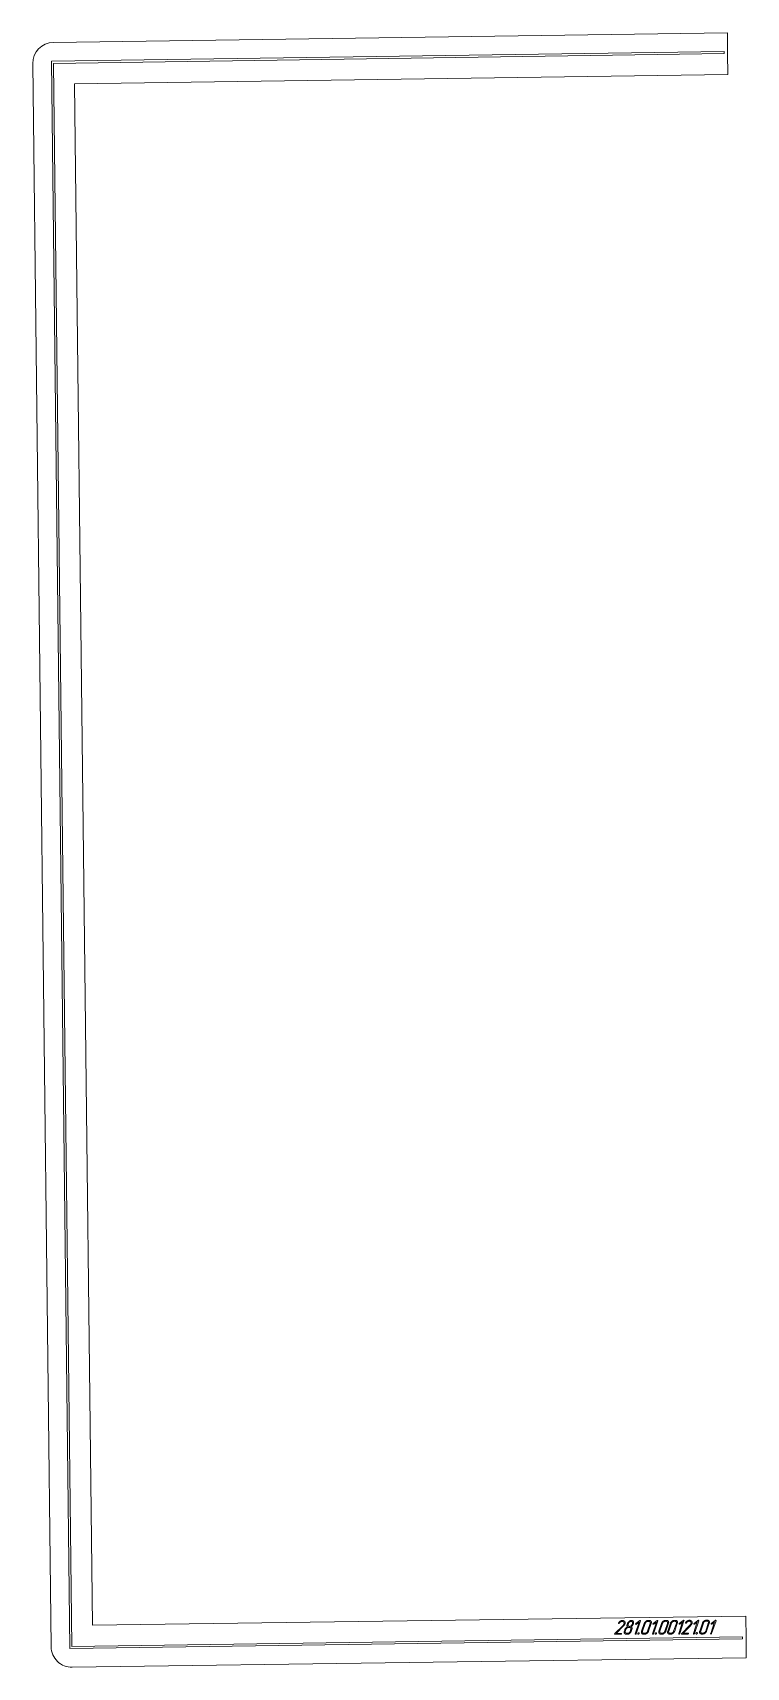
# Model space of a CAD drawing. Header units: millimetres. Extents: x -27 to 1000, y 4 to 2356.
import ezdxf

# ---------------------------------------------------------------- set-up
doc = ezdxf.new("R2010")
doc.units = ezdxf.units.MM
doc.linetypes.add('K5LT_BASIC', pattern=[0])
doc.layers.add('Engraving', color=7, linetype='Continuous')

msp = doc.modelspace()

# ---------------------------------------------------------------- linework, layer by layer
at = {"color": 143, "linetype": 'K5LT_BASIC', "lineweight": 15, "true_color": 0x33acca}
for p, q in [((2.5, 2342.3), (972.5, 2356.4)), ((972.5, 2356.4), (972.9, 2326.4)), ((-0.5, 34), (-27, 2311.9)), ((972.9, 2326.4), (973.2, 2296.4)), ((973.2, 2296.4), (33.3, 2282.7)), ((33.3, 2282.7), (59.2, 64.8)), ((59.2, 64.8), (999.1, 78.1)), ((999.1, 78.1), (999.5, 45.1)), ((999.5, 45.1), (999.8, 18.1)), ((999.8, 18.1), (29.9, 4.3))]:
    msp.add_line(p, q, dxfattribs=at)
for centre, start, end in [((3, 2312.3), 90.8349, 180.668), ((29.5, 34.3), 180.668, 270.8147)]:
    msp.add_arc(centre, 30, start, end, dxfattribs=at)
at = {"layer": 'Engraving', "color": 143, "linetype": 'K5LT_BASIC', "lineweight": 15, "true_color": 0x33acca}
for p, q in [((967.8, 2329.3), (-0.1, 2315.2)), ((967.8, 2329.3), (967.9, 2326.3)), ((-0.1, 2315.2), (26.6, 31.3)), ((3, 2312.3), (967.9, 2326.3)), ((29.5, 34.3), (3, 2312.3)), ((833.6, 71.7), (832.7, 71.5)), ((834.1, 71.8), (833.6, 71.7)), ((834.5, 71.8), (834.1, 71.8)), ((846.6, 71.6), (841, 67.3)), ((841.5, 52.6), (847.7, 71.1)), ((860.1, 71.8), (858.7, 71.8)), ((871.5, 71.7), (865.8, 67.4)), ((866.3, 52.7), (872.6, 71.2)), ((885, 71.9), (883.5, 71.9)), ((897.7, 71.9), (896.2, 71.9)), ((909.1, 71.8), (903.4, 67.5)), ((903.9, 52.8), (910.1, 71.3)), ((930.2, 71.8), (924.6, 67.6)), ((925.1, 52.8), (931.3, 71.3)), ((943.2, 70.7), (941.8, 70.7)), ((943.7, 72.1), (942.3, 72.1)), ((955.1, 71.9), (949.4, 67.6)), ((949.9, 52.9), (956.2, 71.4)), ((994.4, 48.1), (29.5, 34.3)), ((822.4, 64.7), (810.6, 52.9)), ((810.8, 51.8), (819.3, 51.8)), ((812.7, 53.2), (823.3, 63.9)), ((819.8, 53.2), (812.7, 53.2)), ((816, 68.3), (815.9, 68.1)), ((822.9, 65.3), (822.4, 64.7)), ((823.3, 65.8), (822.9, 65.3)), ((825.2, 58.9), (824.3, 56.1)), ((826.6, 58.9), (825.7, 56.1)), ((827.1, 51.8), (828.5, 51.8)), ((827.6, 53.3), (829, 53.3)), ((828.8, 67.5), (828.3, 66)), ((830.2, 67.5), (829.7, 66)), ((831.9, 61.8), (830.4, 61.8)), ((832.8, 56.1), (833.7, 59)), ((834.2, 56.1), (835.2, 59)), ((835.4, 66.1), (835.9, 67.5)), ((836.9, 66.1), (837.3, 67.5)), ((837.3, 67.5), (837.5, 68)), ((837.5, 68), (837.6, 68.4)), ((837.6, 68.4), (837.6, 69.2)), ((845.7, 69.4), (840, 52.6)), ((841.6, 66.3), (845.7, 69.4)), ((853, 67.5), (849.1, 56.2)), ((854.4, 67.6), (850.6, 56.2)), ((852, 51.9), (853.4, 51.9)), ((852.4, 53.3), (853.9, 53.3)), ((857.7, 56.2), (861.5, 67.6)), ((859.6, 70.4), (858.2, 70.4)), ((859.1, 56.2), (862.9, 67.6)), ((870.6, 69.4), (864.9, 52.7)), ((866.5, 66.4), (870.6, 69.4)), ((877.8, 67.6), (874, 56.2)), ((879.3, 67.6), (875.4, 56.2)), ((876.8, 52), (878.3, 52)), ((877.3, 53.4), (878.7, 53.4)), ((882.5, 56.3), (886.4, 67.6)), ((884.5, 70.5), (883.1, 70.5)), ((884, 56.3), (887.8, 67.7)), ((890.5, 67.7), (886.7, 56.3)), ((892, 67.7), (888.1, 56.3)), ((889.5, 52), (891, 52)), ((890, 53.5), (891.4, 53.5)), ((895.2, 56.3), (899.1, 67.7)), ((897.2, 70.5), (895.8, 70.5)), ((896.7, 56.3), (900.5, 67.7)), ((908.1, 69.6), (902.5, 52.8)), ((904.1, 66.5), (908.1, 69.6)), ((918.7, 65), (906.9, 53.2)), ((907.2, 52.1), (915.6, 52.1)), ((909, 53.5), (919.6, 64.2)), ((916.1, 53.5), (909, 53.5)), ((912.3, 68.6), (912.2, 68.4)), ((919.2, 65.6), (918.7, 65)), ((919.6, 66.1), (919.2, 65.6)), ((929.3, 69.6), (923.6, 52.8)), ((925.2, 66.6), (929.3, 69.6)), ((936.6, 67.8), (932.7, 56.4)), ((938, 67.8), (934.2, 56.4)), ((935.6, 52.2), (937, 52.2)), ((936.1, 53.6), (937.5, 53.6)), ((941.3, 56.4), (945.1, 67.8)), ((942.7, 56.5), (946.5, 67.8)), ((954.2, 69.7), (948.5, 52.9)), ((950.1, 66.6), (954.2, 69.7)), ((994.5, 45.1), (994.4, 48.1)), ((26.6, 31.3), (994.5, 45.1))]:
    msp.add_line(p, q, dxfattribs=at)
for points in [[(818.7, 70.9), (817.2, 70.1), (816, 68.3)], [(821.6, 71.7), (820.1, 71.7), (818.7, 70.9)], [(824.8, 70.3), (823.6, 71.7), (821.6, 71.7)], [(832.7, 71.5), (831.9, 71.2), (831.1, 70.5)], [(837.1, 70.5), (836.3, 71.8), (834.5, 71.8)], [(847.2, 71.8), (846.9, 71.8), (846.6, 71.6)], [(847.6, 71.6), (847.5, 71.8), (847.2, 71.8)], [(847.7, 71.1), (847.8, 71.4), (847.6, 71.6)], [(858.7, 71.8), (856.9, 71.8), (855.2, 70.5)], [(862.7, 70.6), (861.8, 71.8), (860.1, 71.8)], [(862.9, 67.6), (863.5, 69.4), (862.7, 70.6)], [(872.1, 71.9), (871.8, 71.9), (871.5, 71.7)], [(872.5, 71.7), (872.3, 71.9), (872.1, 71.9)], [(872.6, 71.2), (872.7, 71.5), (872.5, 71.7)], [(880.1, 70.6), (878.4, 69.3), (877.8, 67.6)], [(883.5, 71.9), (881.7, 71.9), (880.1, 70.6)], [(887.6, 70.7), (886.7, 71.9), (885, 71.9)], [(887.8, 67.7), (888.4, 69.4), (887.6, 70.7)], [(892.8, 70.7), (891.1, 69.4), (890.5, 67.7)], [(896.2, 71.9), (894.4, 71.9), (892.8, 70.7)], [(900.3, 70.7), (899.4, 72), (897.7, 71.9)], [(900.5, 67.7), (901.1, 69.5), (900.3, 70.7)], [(909.6, 72), (909.3, 72), (909.1, 71.8)], [(910.1, 71.8), (909.9, 72), (909.6, 72)], [(910.1, 71.3), (910.2, 71.6), (910.1, 71.8)], [(915, 71.2), (913.5, 70.4), (912.3, 68.6)], [(917.9, 72), (916.4, 72), (915, 71.2)], [(915.5, 70), (916.5, 70.6), (917.5, 70.6)], [(917.5, 70.6), (918.2, 70.6), (918.8, 70.3)], [(921.1, 70.6), (919.9, 72), (917.9, 72)], [(921.6, 67.1), (922.2, 69.2), (921.1, 70.6)], [(930.8, 72), (930.5, 72), (930.2, 71.8)], [(931.2, 71.8), (931.1, 72), (930.8, 72)], [(931.3, 71.3), (931.4, 71.7), (931.2, 71.8)], [(938.8, 70.8), (937.1, 69.5), (936.6, 67.8)], [(942.3, 72.1), (940.5, 72.1), (938.8, 70.8)], [(941.8, 70.7), (940.6, 70.7), (939.5, 69.8)], [(945, 69.8), (944.4, 70.7), (943.2, 70.7)], [(946.3, 70.9), (945.4, 72.1), (943.7, 72.1)], [(946.5, 67.8), (947.1, 69.6), (946.3, 70.9)], [(955.7, 72.1), (955.4, 72.1), (955.1, 71.9)], [(956.1, 71.9), (956, 72.1), (955.7, 72.1)], [(956.2, 71.4), (956.3, 71.7), (956.1, 71.9)], [(810.6, 52.9), (810.5, 52.8), (810.4, 52.6)], [(810.4, 52.6), (810.3, 52.3), (810.4, 52)], [(810.4, 52), (810.6, 51.8), (810.8, 51.8)], [(815.9, 68.1), (815.7, 67.8), (815.9, 67.6)], [(815.9, 67.6), (816.1, 67.4), (816.4, 67.4)], [(816.4, 67.4), (816.6, 67.4), (816.8, 67.5)], [(816.8, 67.5), (817, 67.6), (817.2, 67.9)], [(817.2, 67.9), (818.1, 69.2), (819.2, 69.7)], [(819.2, 69.7), (820.2, 70.3), (821.2, 70.3)], [(819.3, 51.8), (819.7, 51.8), (819.9, 52)], [(820.2, 53), (820.1, 53.2), (819.8, 53.2)], [(819.9, 52), (820.2, 52.3), (820.3, 52.5)], [(820.3, 52.5), (820.4, 52.8), (820.2, 53)], [(821.2, 70.3), (821.9, 70.3), (822.5, 70)], [(822.5, 70), (823.1, 69.7), (823.4, 69.3)], [(823.8, 66.8), (823.6, 66.3), (823.3, 65.8)], [(823.3, 63.9), (824.1, 64.8), (824.6, 65.5)], [(823.4, 69.3), (824.3, 68.3), (823.8, 66.8)], [(824.3, 56.1), (823.7, 54.3), (824.6, 53.1)], [(824.6, 65.5), (825, 66.2), (825.3, 66.9)], [(824.6, 53.1), (825.5, 51.8), (827.1, 51.8)], [(825.3, 66.9), (825.9, 68.9), (824.8, 70.3)], [(826.5, 61), (825.6, 60), (825.2, 58.9)], [(825.7, 56.1), (825.3, 54.9), (825.9, 54.1)], [(825.9, 54.1), (826.5, 53.3), (827.6, 53.3)], [(828.8, 62.7), (827.5, 62), (826.5, 61)], [(828.2, 61), (827, 60.1), (826.6, 58.9)], [(828.3, 66), (828, 65), (828.1, 64.2)], [(828.1, 64.2), (828.3, 63.3), (828.8, 62.7)], [(830.4, 61.8), (829.3, 61.8), (828.2, 61)], [(828.5, 51.8), (830.3, 51.8), (832, 53.1)], [(831.1, 70.5), (829.4, 69.1), (828.8, 67.5)], [(829, 53.3), (830.2, 53.3), (831.3, 54.1)], [(829.7, 66), (829.3, 64.9), (829.9, 64)], [(829.9, 64), (830.4, 63.2), (831.6, 63.2)], [(831.7, 69.5), (830.6, 68.7), (830.2, 67.5)], [(831.3, 54.1), (832.4, 54.9), (832.8, 56.1)], [(831.6, 63.2), (832.8, 63.2), (833.9, 64)], [(834, 70.3), (832.9, 70.3), (831.7, 69.5)], [(833.6, 61), (833.1, 61.8), (831.9, 61.8)], [(832, 53.1), (833.6, 54.3), (834.2, 56.1)], [(833.7, 59), (834.1, 60.1), (833.6, 61)], [(833.9, 64), (835, 64.8), (835.4, 66.1)], [(835.8, 69.5), (835.2, 70.3), (834, 70.3)], [(834.2, 62.7), (835.2, 63.4), (835.8, 64.2)], [(835.3, 61.2), (835, 62.3), (834.2, 62.7)], [(835.2, 59), (835.6, 60.2), (835.3, 61.2)], [(835.9, 67.5), (836.3, 68.7), (835.8, 69.5)], [(835.8, 64.2), (836.5, 65), (836.9, 66.1)], [(837.6, 69.2), (837.6, 69.9), (837.1, 70.5)], [(840, 52.6), (839.9, 52.2), (840.1, 52)], [(840.1, 52), (840.4, 51.9), (840.5, 51.9)], [(840.6, 66.8), (840.5, 66.5), (840.6, 66.3)], [(840.5, 51.9), (840.8, 51.9), (841.1, 52)], [(841, 67.3), (840.6, 66.9), (840.6, 66.8)], [(840.6, 66.3), (840.8, 66.1), (841.1, 66.1)], [(841.1, 66.1), (841.3, 66.1), (841.6, 66.3)], [(841.1, 52), (841.3, 52.2), (841.5, 52.6)], [(844.1, 53.6), (843.7, 53.2), (843.6, 53)], [(843.6, 53), (843.5, 52.5), (843.7, 52.2)], [(843.7, 52.2), (843.9, 51.9), (844.4, 51.9)], [(845.1, 54), (844.5, 54), (844.1, 53.6)], [(844.4, 51.9), (844.9, 51.9), (845.3, 52.2)], [(845.7, 53.7), (845.5, 54), (845.1, 54)], [(845.3, 52.2), (845.6, 52.6), (845.8, 53)], [(845.8, 53), (845.9, 53.3), (845.7, 53.7)], [(849.1, 56.2), (848.5, 54.4), (849.4, 53.1)], [(849.4, 53.1), (850.3, 51.9), (852, 51.9)], [(850.6, 56.2), (850.2, 55), (850.7, 54.2)], [(850.7, 54.2), (851.3, 53.3), (852.4, 53.3)], [(855.2, 70.5), (853.5, 69.3), (853, 67.5)], [(853.4, 51.9), (855.2, 51.9), (856.8, 53.2)], [(853.9, 53.3), (855, 53.3), (856.1, 54.2)], [(855.9, 69.6), (854.8, 68.7), (854.4, 67.6)], [(858.2, 70.4), (857, 70.4), (855.9, 69.6)], [(856.1, 54.2), (857.3, 55), (857.7, 56.2)], [(856.8, 53.2), (858.5, 54.4), (859.1, 56.2)], [(861.3, 69.6), (860.8, 70.4), (859.6, 70.4)], [(861.5, 67.6), (861.9, 68.7), (861.3, 69.6)], [(864.9, 52.7), (864.8, 52.3), (864.9, 52.1)], [(864.9, 52.1), (865.2, 52), (865.4, 52)], [(865.8, 67.4), (865.5, 67), (865.4, 66.9)], [(865.4, 66.9), (865.3, 66.6), (865.5, 66.4)], [(865.4, 52), (865.7, 52), (865.9, 52.1)], [(865.5, 66.4), (865.6, 66.2), (865.9, 66.2)], [(865.9, 66.2), (866.2, 66.2), (866.5, 66.4)], [(865.9, 52.1), (866.2, 52.3), (866.3, 52.7)], [(869, 53.7), (868.6, 53.3), (868.5, 53)], [(868.5, 53), (868.4, 52.6), (868.5, 52.3)], [(868.5, 52.3), (868.7, 52), (869.2, 52)], [(869.9, 54.1), (869.4, 54.1), (869, 53.7)], [(869.2, 52), (869.7, 52), (870.1, 52.3)], [(870.6, 53.8), (870.3, 54.1), (869.9, 54.1)], [(870.1, 52.3), (870.5, 52.7), (870.6, 53)], [(870.6, 53), (870.8, 53.4), (870.6, 53.8)], [(874, 56.2), (873.4, 54.5), (874.3, 53.2)], [(874.3, 53.2), (875.2, 52), (876.8, 52)], [(875.4, 56.2), (875, 55.1), (875.6, 54.3)], [(875.6, 54.3), (876.2, 53.4), (877.3, 53.4)], [(878.3, 52), (880, 52), (881.7, 53.3)], [(878.7, 53.4), (879.9, 53.4), (881, 54.2)], [(880.8, 69.6), (879.7, 68.8), (879.3, 67.6)], [(883.1, 70.5), (881.9, 70.5), (880.8, 69.6)], [(881, 54.2), (882.1, 55), (882.5, 56.3)], [(881.7, 53.3), (883.4, 54.5), (884, 56.3)], [(886.2, 69.7), (885.7, 70.5), (884.5, 70.5)], [(886.4, 67.6), (886.8, 68.8), (886.2, 69.7)], [(886.7, 56.3), (886.1, 54.5), (887, 53.3)], [(887, 53.3), (887.9, 52), (889.5, 52)], [(888.1, 56.3), (887.7, 55.1), (888.3, 54.3)], [(888.3, 54.3), (888.9, 53.4), (890, 53.5)], [(891, 52), (892.7, 52), (894.4, 53.3)], [(891.4, 53.5), (892.6, 53.5), (893.7, 54.3)], [(893.5, 69.7), (892.4, 68.8), (892, 67.7)], [(895.8, 70.5), (894.6, 70.5), (893.5, 69.7)], [(893.7, 54.3), (894.8, 55.1), (895.2, 56.3)], [(894.4, 53.3), (896.1, 54.6), (896.7, 56.3)], [(898.9, 69.7), (898.4, 70.5), (897.2, 70.5)], [(899.1, 67.7), (899.5, 68.9), (898.9, 69.7)], [(902.5, 52.8), (902.4, 52.4), (902.5, 52.2)], [(902.5, 52.2), (902.8, 52.1), (902.9, 52.1)], [(902.9, 52.1), (903.3, 52.1), (903.5, 52.2)], [(903.4, 67.5), (903.1, 67.1), (903, 67)], [(903, 67), (902.9, 66.7), (903.1, 66.5)], [(903.1, 66.5), (903.2, 66.3), (903.5, 66.3)], [(903.5, 66.3), (903.8, 66.3), (904.1, 66.5)], [(903.5, 52.2), (903.8, 52.4), (903.9, 52.8)], [(906.9, 53.2), (906.8, 53), (906.7, 52.8)], [(906.7, 52.8), (906.6, 52.5), (906.7, 52.3)], [(906.7, 52.3), (906.9, 52.1), (907.2, 52.1)], [(912.2, 68.4), (912.1, 68.1), (912.2, 67.9)], [(912.2, 67.9), (912.4, 67.7), (912.7, 67.7)], [(912.7, 67.7), (912.9, 67.7), (913.1, 67.8)], [(913.1, 67.8), (913.3, 67.9), (913.5, 68.1)], [(913.5, 68.1), (914.4, 69.5), (915.5, 70)], [(915.6, 52.1), (916, 52.1), (916.3, 52.3)], [(916.5, 53.3), (916.4, 53.5), (916.1, 53.5)], [(916.3, 52.3), (916.5, 52.6), (916.6, 52.8)], [(916.6, 52.8), (916.7, 53.1), (916.5, 53.3)], [(918.8, 70.3), (919.4, 70), (919.7, 69.6)], [(920.1, 67.1), (919.9, 66.6), (919.6, 66.1)], [(919.6, 64.2), (920.5, 65.1), (920.9, 65.8)], [(919.7, 69.6), (920.6, 68.6), (920.1, 67.1)], [(920.9, 65.8), (921.3, 66.4), (921.6, 67.1)], [(923.6, 52.8), (923.5, 52.5), (923.7, 52.3)], [(923.7, 52.3), (924, 52.1), (924.1, 52.1)], [(924.2, 67.1), (924.1, 66.8), (924.2, 66.6)], [(924.1, 52.1), (924.4, 52.1), (924.7, 52.3)], [(924.6, 67.6), (924.2, 67.2), (924.2, 67.1)], [(924.2, 66.6), (924.4, 66.3), (924.7, 66.3)], [(924.7, 66.3), (924.9, 66.3), (925.2, 66.6)], [(924.7, 52.3), (925, 52.5), (925.1, 52.8)], [(927.3, 53.2), (927.1, 52.8), (927.3, 52.4)], [(927.7, 53.9), (927.3, 53.4), (927.3, 53.2)], [(927.3, 52.4), (927.5, 52.1), (928, 52.1)], [(928.7, 54.3), (928.2, 54.3), (927.7, 53.9)], [(928, 52.1), (928.5, 52.1), (928.9, 52.5)], [(929.3, 53.9), (929.1, 54.3), (928.7, 54.3)], [(928.9, 52.5), (929.3, 52.8), (929.4, 53.2)], [(929.4, 53.2), (929.5, 53.6), (929.3, 53.9)], [(932.7, 56.4), (932.1, 54.6), (933, 53.4)], [(933, 53.4), (933.9, 52.2), (935.6, 52.2)], [(934.2, 56.4), (933.8, 55.3), (934.4, 54.4)], [(934.4, 54.4), (934.9, 53.6), (936.1, 53.6)], [(937, 52.2), (938.8, 52.2), (940.4, 53.4)], [(937.5, 53.6), (938.6, 53.6), (939.7, 54.4)], [(939.5, 69.8), (938.4, 69), (938, 67.8)], [(939.7, 54.4), (940.9, 55.2), (941.3, 56.4)], [(940.4, 53.4), (942.1, 54.7), (942.7, 56.5)], [(945.1, 67.8), (945.5, 69), (945, 69.8)], [(948.5, 52.9), (948.4, 52.5), (948.5, 52.4)], [(948.5, 52.4), (948.9, 52.2), (949, 52.2)], [(949.1, 67.1), (949, 66.8), (949.1, 66.6)], [(949, 52.2), (949.3, 52.2), (949.6, 52.4)], [(949.4, 67.6), (949.1, 67.3), (949.1, 67.1)], [(949.1, 66.6), (949.2, 66.4), (949.5, 66.4)], [(949.5, 66.4), (949.8, 66.4), (950.1, 66.6)], [(949.6, 52.4), (949.8, 52.6), (949.9, 52.9)]]:
    msp.add_open_spline(points, degree=2, dxfattribs=at)

doc.saveas('drawing.dxf')
